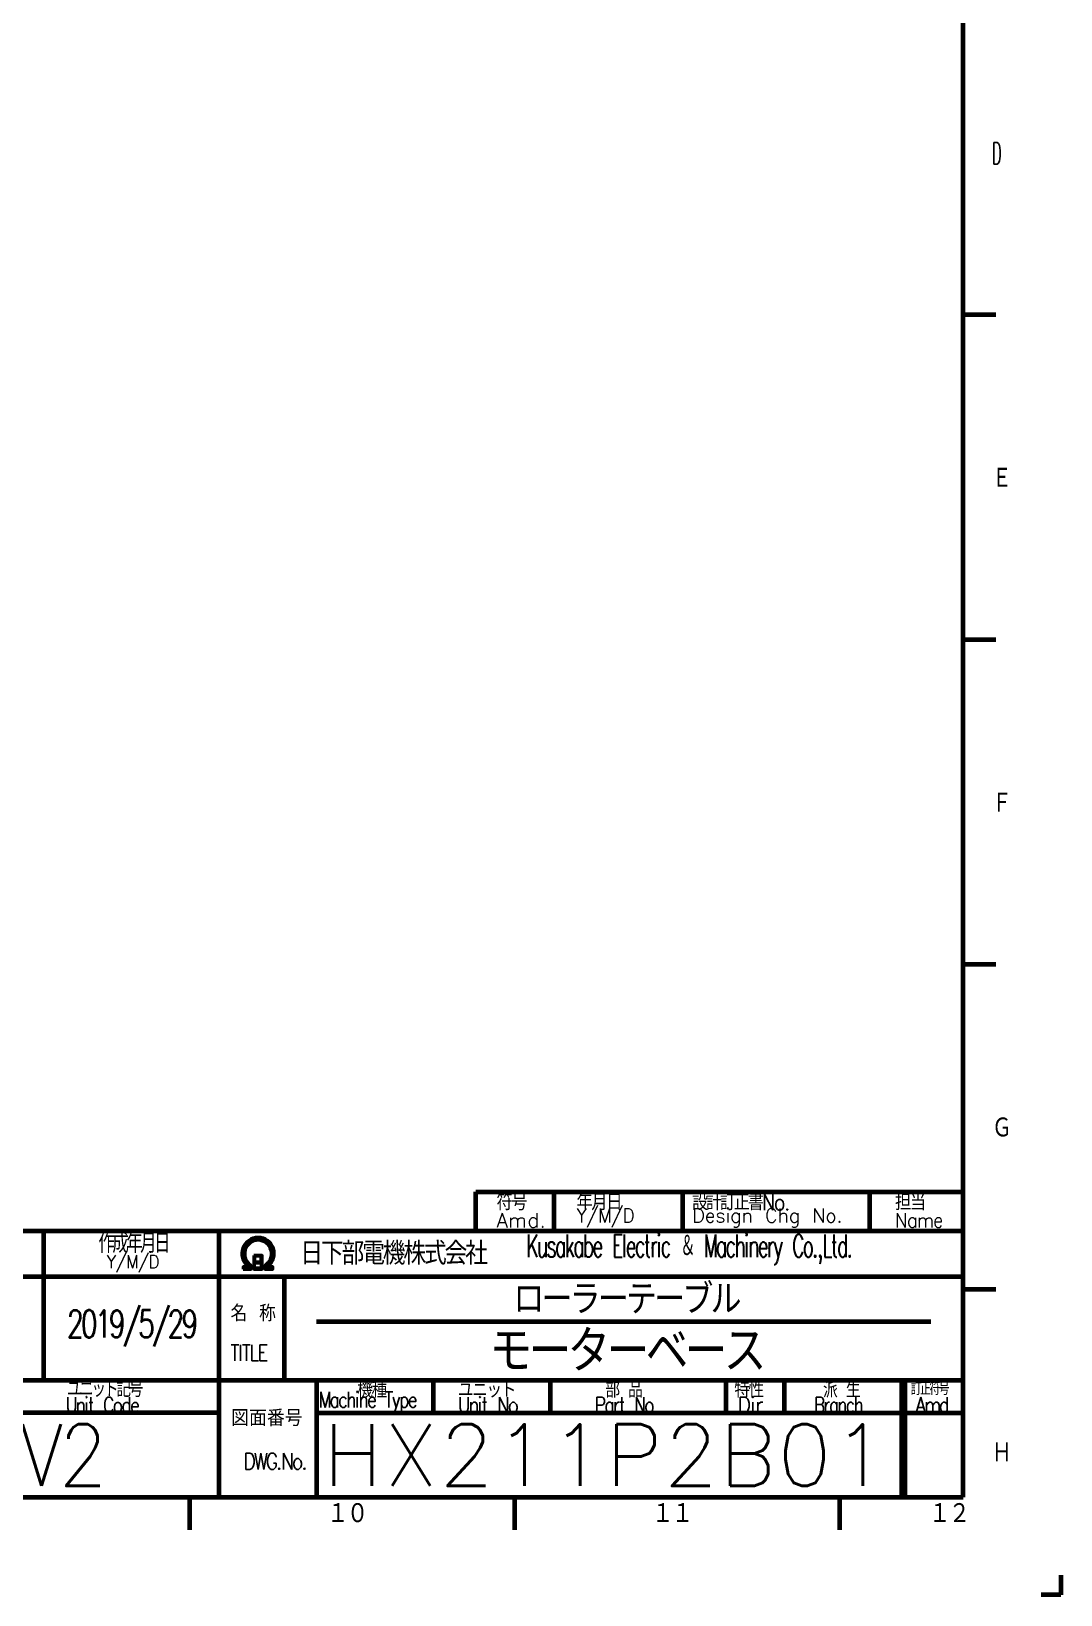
# Model space of a CAD drawing. Header units: millimetres. Extents: x -1152 to 630, y -346 to 914.
# Drawn here: x 155 to 630, y -346 to 376 of the extents above; entities that cross this region are included whole.
import ezdxf

# ---------------------------------------------------------------- set-up
doc = ezdxf.new("R2010")
doc.units = ezdxf.units.MM
doc.header["$LTSCALE"] = 0.20156
doc.layers.add('NoLayerName_001', color=7, linetype='Continuous')
doc.layers.add('NoLayerName_004', color=7, linetype='Continuous')
doc.styles.get("Standard").update_dxf_attribs({"font": 'txt', "bigfont": 'extfont2'})

# ---------------------------------------------------------------- blocks, each defined once
blk = doc.blocks.new('JZB_0008')
at = {"layer": 'NoLayerName_001', "color": 2, "lineweight": 50, "attachment_point": 5, "line_spacing_factor": 0.6}
for s, insert, char_height, width in [('\\A1;\\W0.912871;\\T0.912871;ローラーテーブル', (171.73, 29), 4.73, 44.0424), ('\\A1;\\W0.912871;\\T0.912871;安岡', (45.85, 24.5), 4.18, 9.7303), ('\\A1;\\W0.666667;\\T0.750000;JLH', (60.35, 24.5), 4.18, 6.6619), ('\\A1;\\W0.750000;\\T0.750000;1/3', (74.85, 24.5), 4.18, 6.6619), ('\\A1;\\W0.705882;\\T0.750000;2019/5/29', (95.6, 24.5), 4.18, 19.9856), ('\\A1;\\W0.912871;\\T0.912871;モーターベース', (171.73, 21), 6.55, 53.3653)]:
    blk.add_mtext(s, dxfattribs=dict(at, insert=insert, char_height=char_height, width=width))
at = {"layer": 'NoLayerName_001', "color": 7, "lineweight": 50, "line_spacing_factor": 0.6}
for s, insert, char_height, width, attachment_point in [('\\A1;\\W0.905711;\\T0.905711;TRRV2', (59.1, 5), 9.5, 44.1602, 4), ('\\A1;\\W1.023313;\\T1.023313;HX211P2B01', (125.1, 5), 9.5, 93.3672, 4), ('\\A1;\\W0.774597;\\T0.774597;9238', (9.6, 0), 8, 20.4, 8)]:
    blk.add_mtext(s, dxfattribs=dict(at, insert=insert, char_height=char_height, width=width, attachment_point=attachment_point))

msp = doc.modelspace()

# ---------------------------------------------------------------- linework, layer by layer
at = {"layer": 'NoLayerName_001', "color": 21, "linetype": 'Continuous', "lineweight": 100}
for p, q in [((360.0872, -159.9283), (585.0872, -159.9283)), ((360.0872, -177.9283), (360.0872, -159.9283)), ((396.0872, -159.9283), (396.0872, -177.9283)), ((455.4872, -159.9283), (455.4872, -177.9283)), ((541.8872, -159.9283), (541.8872, -177.9283)), ((160.5872, -177.9283), (160.5872, -246.9283)), ((241.5872, -300.9283), (241.5872, -177.9283)), ((-56.9128, -198.9283), (585.0872, -198.9283)), ((271.5872, -198.9283), (271.5872, -246.9283)), ((570.0872, -219.9283), (286.5872, -219.9283)), ((585.0872, -246.9283), (-188.9128, -246.9283)), ((286.5872, -246.9283), (286.5872, -300.9283)), ((340.5872, -261.9283), (340.5872, -246.9283)), ((394.5872, -261.9283), (394.5872, -246.9283)), ((475.5872, -261.9283), (475.5872, -246.9283)), ((502.5872, -261.9283), (502.5872, -246.9283)), ((556.5872, -246.9283), (556.5872, -300.9283)), ((558.0872, -246.9283), (558.0872, -300.9283)), ((241.5872, -261.9283), (-13.4128, -261.9283)), ((286.5872, -261.9283), (585.0872, -261.9283))]:
    msp.add_line(p, q, dxfattribs=at)
at = {"layer": 'NoLayerName_001', "color": 7, "linetype": 'Continuous', "lineweight": 100}
msp.add_line((-188.9128, -177.9283), (585.0872, -177.9283), dxfattribs=at)
at = {"layer": 'NoLayerName_001', "color": 2, "linetype": 'Continuous', "lineweight": 50}
for points in [[(252.7524, -195.5132), (256.3587, -195.5132), (256.3587, -193.6917)], [(252.7524, -194.9854), (255.6087, -194.9854), (255.6087, -193.9857)], [(254.8576, -194.247), (254.8576, -194.4577), (252.7524, -194.4577), (252.7524, -195.5132)], [(262.6587, -193.7849), (262.6587, -195.5132), (266.422, -195.5132), (266.422, -194.4577), (264.2315, -194.4577), (264.2315, -194.3152)], [(263.4087, -194.0949), (263.4087, -194.9854), (266.422, -194.9854)]]:
    msp.add_lwpolyline(points, dxfattribs=at)
for points in [[(257.5587, -189.2013), (257.5587, -195.5271), (261.4587, -195.5271), (261.4587, -189.2013)], [(258.0087, -189.6513), (258.0087, -192.1392), (261.0087, -192.1392), (261.0087, -189.6513)], [(261.0087, -192.5892), (261.0087, -195.0771), (258.0087, -195.0771), (258.0087, -192.5892)]]:
    msp.add_lwpolyline(points, close=True, dxfattribs=at)
for radius, start, end in [(7.4984, 308.270621, 230.89517), (6.8348, 303.99488, 234.401318), (6.1748, 299.829397, 238.475615)]:
    msp.add_arc((259.5872, -188.4282), radius, start, end, dxfattribs=at)
at = {"layer": 'NoLayerName_004', "color": 7, "linetype": 'Continuous', "lineweight": 100}
for p, q in [((585.0872, -300.9283), (585.0872, 869.0717)), ((600.0872, 245.0717), (585.0872, 245.0717)), ((600.0872, 245.0717), (585.0872, 245.0717)), ((600.0872, 95.0717), (585.0872, 95.0717)), ((600.0872, 95.0717), (585.0872, 95.0717)), ((600.0872, -54.9283), (585.0872, -54.9283)), ((600.0872, -54.9283), (585.0872, -54.9283)), ((600.0872, -204.9283), (585.0872, -204.9283)), ((600.0872, -204.9283), (585.0872, -204.9283)), ((-1076.9128, -300.9283), (585.0872, -300.9283)), ((228.0872, -315.9283), (228.0872, -300.9283)), ((378.0872, -315.9283), (378.0872, -300.9283)), ((528.0872, -315.9283), (528.0872, -300.9283)), ((630.0872, -336.9283), (630.0872, -345.9283)), ((630.0872, -345.9283), (621.0872, -345.9283))]:
    msp.add_line(p, q, dxfattribs=at)
at = {"layer": 'NoLayerName_004', "color": 7, "linetype": 'Continuous', "lineweight": 50}
msp.add_line((585.0872, -177.1369), (585.0872, -75.1369), dxfattribs=at)

# ---------------------------------------------------------------- block references
at = {"layer": 'NoLayerName_001', "xscale": 3, "yscale": 3, "zscale": 3}
msp.add_blockref('JZB_0008', (-85.7128, -296.4283), dxfattribs=at)

# ---------------------------------------------------------------- texts
at = {"layer": 'NoLayerName_001', "color": 2, "lineweight": 50, "line_spacing_factor": 0.6}
for s, insert, char_height, width, attachment_point in [('\\A1;\\W0.912871;\\T0.912871;符号', (369.6102, -168.3942), 7.5, 17.458657, 7), ('\\A1;\\W0.912871;\\T0.912871;年月日', (406.5517, -168.3942), 7.5, 26.187985, 7), ('\\A1;\\W0.883176;\\T0.883176;設計訂正書No.', (459.9687, -168.3942), 7.5, 56.69083, 7), ('\\A1;\\W0.912871;\\T0.912871;担当', (553.5772, -168.3942), 7.5, 17.458657, 7), ('\\A1;\\W1.024695;\\T1.024695;Amd.', (369.6102, -176.291), 6.6, 24.543749, 7), ('\\A1;\\W0.935414;\\T0.935414;Y/M/D', (406.5517, -176.291), 6.6, 30.679687, 7), ('\\A1;\\W0.983415;\\T0.983415;Design Chg No.', (459.9687, -176.291), 6.6, 85.903123, 7), ('\\A1;\\W0.935414;\\T0.935414;Name', (553.5772, -176.291), 6.6, 24.543749, 7), ('\\A1;\\W0.763763;\\T0.763763;作成年月日', (185.9207, -188.167), 9, 43.820879, 7), ('\\A1;\\W0.610039;\\T0.750000;Kusakabe Electric ＆ Machinery Co.,Ltd.', (383.3654, -193.5426), 10.5, 177.856768, 7), ('\\A1;\\W0.907361;\\T0.907361;日下部電機株式会社', (321.9137, -193.5426), 10.5, 109.32565, 8), ('\\A1;\\W0.935414;\\T0.935414;Y/M/D', (189.6658, -197.167), 6, 27.890625, 7), ('\\A1;\\W0.939336;\\T0.939336;名 称', (246.8772, -219.7168), 7.5, 24.678198, 7), ('\\A1;\\W0.801784;\\T0.801784;TITLE', (246.8772, -237.9717), 7.5, 23.90625, 7), ('\\A1;\\W0.816497;\\T0.816497;ユニット記号', (171.2569, -254.6489), 7.5, 46.846491, 7), ('\\A1;\\W0.797053;\\T0.797053;Machine Type', (287.5724, -261.8511), 7.2, 55.080002, 7), ('\\A1;\\W0.912871;\\T0.912871;機種', (305.3615, -254.9108), 7.2, 16.760311, 7), ('\\A1;\\W0.912871;\\T0.912871;ユニット', (351.8092, -254.9108), 7.2, 33.520622, 7), ('\\A1;\\W0.857493;\\T0.857493;部 品', (419.8845, -254.9108), 7.2, 20.714196, 7), ('\\A1;\\W0.912871;\\T0.912871;特性', (479.3887, -254.9109), 7.2, 16.760311, 7), ('\\A1;\\W0.857493;\\T0.857493;派 生', (520.3773, -254.9109), 7.2, 20.714196, 7), ('\\A1;\\W0.763763;\\T0.763763;訂正符号', (560.8929, -253.7109), 6, 23.371136, 7), ('\\A1;\\W0.804984;\\T0.804984;Unit Code', (170.7978, -261.8871), 7.2, 41.310002, 7), ('\\A1;図面番号', (247.154, -268.0929), 7.5, 38.25, 7), ('\\A1;\\W0.848528;\\T0.848528;Unit No.', (351.8301, -261.8511), 7.2, 36.720001, 7), ('\\A1;\\W0.809040;\\T0.809040;Part No.', (415.0016, -261.8511), 7.2, 36.720001, 7), ('\\A1;\\W0.948683;\\T0.948683;Dir.', (480.9828, -261.8511), 7.2, 18.360001, 7), ('\\A1;\\W0.774597;\\T0.774597;Branch', (516.2837, -261.8511), 7.2, 27.540001, 7), ('\\A1;\\W0.848528;\\T0.848528;Amd.', (563.097, -261.8511), 7.2, 18.360001, 7), ('\\A1;\\W0.836660;\\T0.836660;DWG.No.', (267.404, -284.3154), 7.5, 33.46875, 5)]:
    msp.add_mtext(s, dxfattribs=dict(at, insert=insert, char_height=char_height, width=width, attachment_point=attachment_point))
at = {"layer": 'NoLayerName_004', "color": 7, "lineweight": 100, "char_height": 9.932421, "attachment_point": 7, "line_spacing_factor": 0.6}
for s, insert, width in [('\\A1;\\W0.500000;D', (598.3718, 314.777), 5.276599), ('\\A1;\\W0.833333;Ｅ', (598.3718, 164.777), 10.553197), ('\\A1;\\W0.833333;Ｆ', (598.3718, 14.777), 10.553197), ('\\A1;\\W0.833333;Ｇ', (598.3718, -135.223), 10.553197), ('\\A1;\\W0.833333;Ｈ', (598.3718, -285.223), 10.553197), ('\\A1;\\W0.912871;\\T0.912871;１０', (291.4308, -313.3331), 23.120897), ('\\A1;\\W0.912871;\\T0.912871;１１', (441.4308, -313.3331), 23.120897), ('\\A1;\\W0.912871;\\T0.912871;１２', (569.2442, -313.3331), 23.120897)]:
    msp.add_mtext(s, dxfattribs=dict(at, insert=insert, width=width))

doc.saveas('drawing.dxf')
